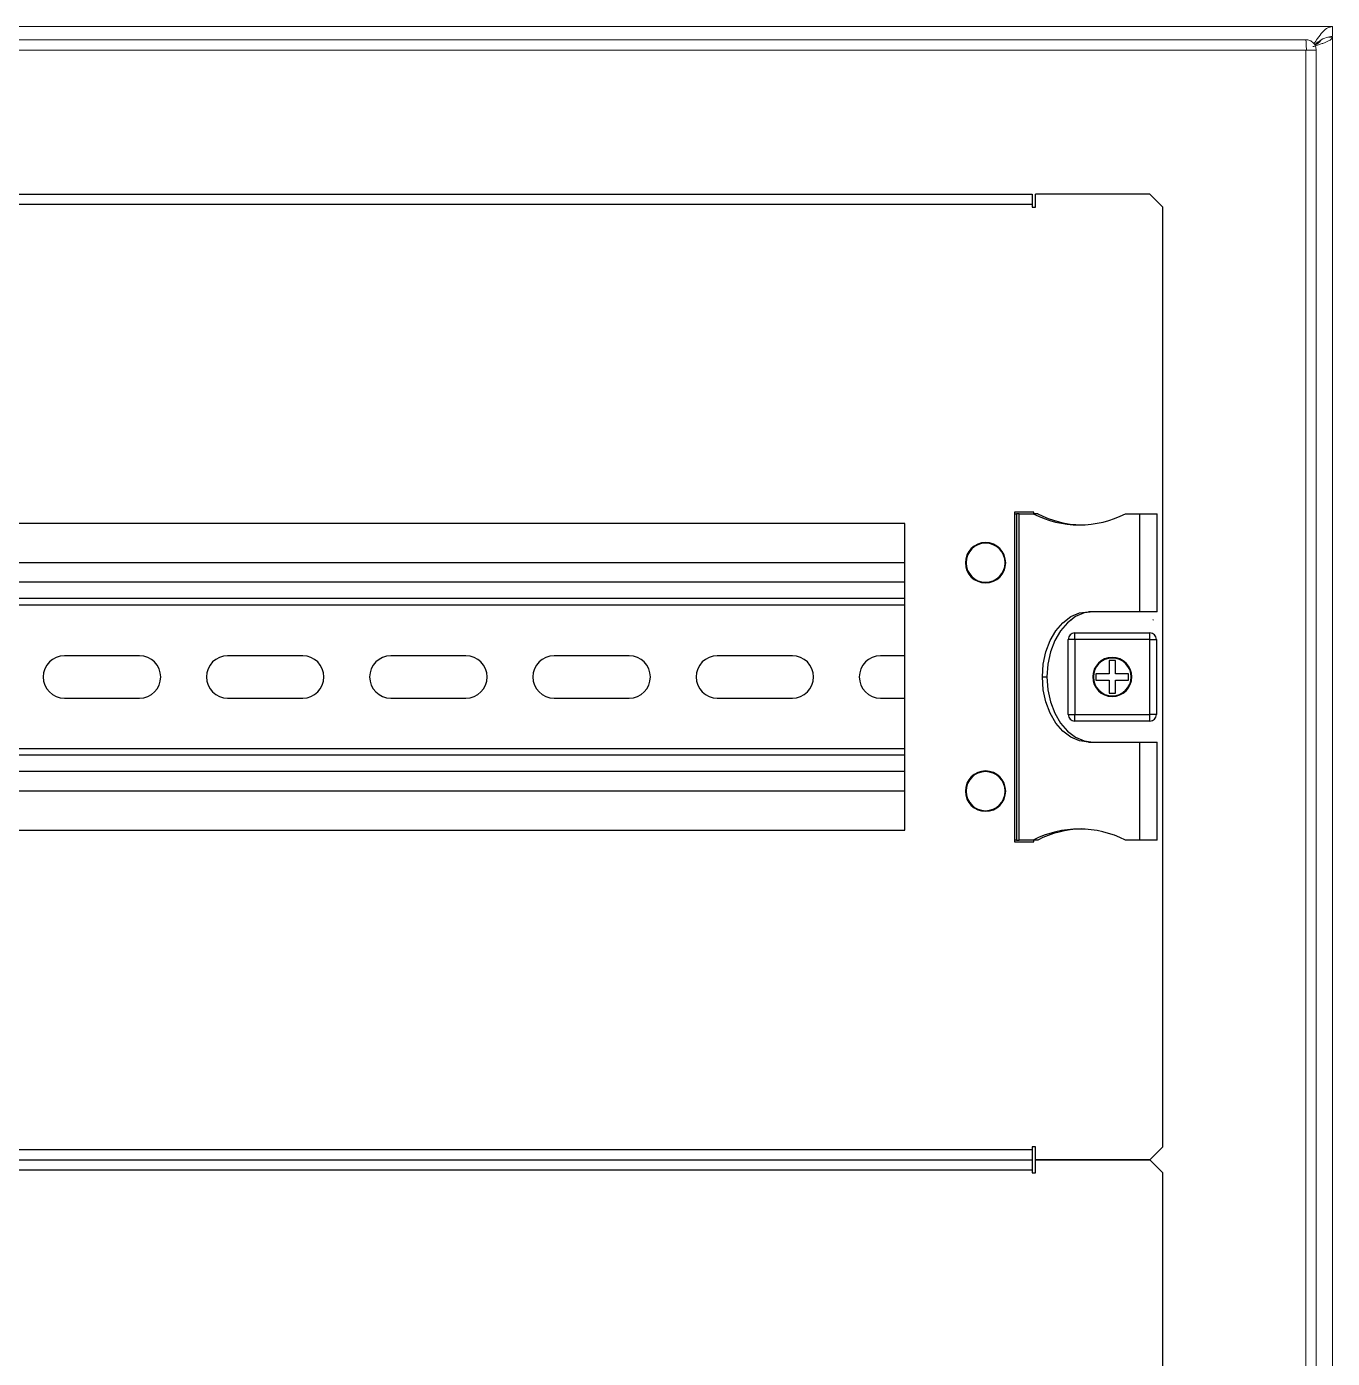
# Model space of a CAD drawing. Header units: millimetres. Extents: x -559267 to 5835, y 0 to 209897.
# Drawn here: x 1691.5 to 1891.5, y 3488.2 to 3692.2 of the extents above; entities that cross this region are included whole.
import ezdxf

# ---------------------------------------------------------------- set-up
doc = ezdxf.new("R2010")
doc.units = ezdxf.units.MM

# ---------------------------------------------------------------- blocks, each defined once
blk = doc.blocks.new('A$C33a7f11e')
at = {"color": 7, "linetype": 'Continuous', "lineweight": 25}
for p, q in [((2, 148), (0, 146)), ((19.5, 148), (2, 148)), ((19.5, 148), (19.5, 146)), ((20, 146.4), (20, 148)), ((20, 148), (330, 148)), ((330, 148), (330, 146.4)), ((330.5, 146), (330.5, 148)), ((348, 148), (330.5, 148)), ((350, 146), (348, 148)), ((0, 146), (0, 2)), ((19.5, 146), (20, 146)), ((20, 146), (20, 146.4)), ((330, 146.4), (20, 146.4)), ((330, 146.4), (330, 146)), ((330, 146), (330.5, 146)), ((350, 2), (350, 146)), ((0.87, 99), (0.87, 84)), ((0.87, 99), (3.6, 99)), ((3.6, 84), (3.6, 99)), ((3.6, 99), (5.73, 99)), ((19.16, 99), (19.87, 99)), ((19.75, 99.25), (19.75, 99)), ((22.75, 99.25), (19.75, 99.25)), ((19.87, 99), (21.99, 99)), ((21.99, 99), (21.99, 49)), ((22.41, 99), (21.99, 99)), ((22.41, 49), (22.41, 99)), ((22.41, 99), (22.75, 99)), ((22.75, 48.75), (22.75, 99.25)), ((327.25, 99.25), (327.25, 48.75)), ((330.25, 99.25), (327.25, 99.25)), ((327.25, 99), (327.59, 99)), ((327.59, 99), (327.59, 49)), ((328.01, 99), (327.59, 99)), ((328.01, 49), (328.01, 99)), ((328.01, 99), (330.13, 99)), ((330.84, 99), (330.13, 99)), ((330.25, 99), (330.25, 99.25)), ((344.27, 99), (346.4, 99)), ((346.4, 99), (349.13, 99)), ((346.4, 99), (346.4, 84)), ((349.13, 84), (349.13, 99)), ((39.5, 97.5), (39.5, 50.5)), ((310.5, 97.5), (39.5, 97.5)), ((310.5, 50.5), (310.5, 97.5)), ((24.17, 91.5), (24.07, 91.5)), ((30.16, 91.5), (30.25, 91.5)), ((310.5, 91.5), (39.5, 91.5)), ((319.84, 91.5), (319.75, 91.5)), ((325.83, 91.5), (325.93, 91.5)), ((310.5, 86), (39.5, 86)), ((3.6, 84), (0.87, 84)), ((11.38, 84), (3.6, 84)), ((346.4, 84), (338.62, 84)), ((349.13, 84), (346.4, 84)), ((1.5, 82.73), (1.46, 82.71)), ((1.5, 82.76), (1.5, 82.73)), ((1.54, 82.71), (1.5, 82.73)), ((13.96, 82.71), (14, 82.73)), ((14, 82.76), (14, 82.73)), ((14, 82.73), (14.04, 82.71)), ((336, 82.73), (335.96, 82.71)), ((336, 82.76), (336, 82.73)), ((336.04, 82.71), (336, 82.73)), ((348.46, 82.71), (348.5, 82.73)), ((348.5, 82.76), (348.5, 82.73)), ((348.5, 82.73), (348.54, 82.71)), ((1, 68.25), (1, 79.75)), ((2, 79.75), (1, 79.75)), ((2, 79.75), (2, 80.75)), ((2, 80.75), (13.5, 80.75)), ((2, 79.75), (2, 68.25)), ((13.5, 79.75), (2, 79.75)), ((13.5, 79.75), (13.5, 80.75)), ((13.5, 79.75), (14.5, 79.75)), ((13.5, 68.25), (13.5, 79.75)), ((14.5, 79.75), (14.5, 68.25)), ((336.5, 79.75), (335.5, 79.75)), ((335.5, 68.25), (335.5, 79.75)), ((336.5, 79.75), (336.5, 80.75)), ((336.5, 80.75), (348, 80.75)), ((336.5, 79.75), (336.5, 68.25)), ((348, 79.75), (336.5, 79.75)), ((348, 79.75), (348, 80.75)), ((348, 68.25), (348, 79.75)), ((348, 79.75), (349, 79.75)), ((349, 79.75), (349, 68.25)), ((8.25, 76.5), (7.25, 76.5)), ((7.25, 76.5), (7.25, 74.5)), ((8.25, 74.5), (8.25, 76.5)), ((43.25, 77.25), (39.5, 77.25)), ((68.25, 77.25), (56.75, 77.25)), ((93.25, 77.25), (81.75, 77.25)), ((118.25, 77.25), (106.75, 77.25)), ((143.25, 77.25), (131.75, 77.25)), ((168.25, 77.25), (156.75, 77.25)), ((193.25, 77.25), (181.75, 77.25)), ((218.25, 77.25), (206.75, 77.25)), ((243.25, 77.25), (231.75, 77.25)), ((268.25, 77.25), (256.75, 77.25)), ((293.25, 77.25), (281.75, 77.25)), ((310.5, 77.25), (306.75, 77.25)), ((342.75, 76.5), (341.75, 76.5)), ((341.75, 76.5), (341.75, 74.5)), ((342.75, 74.5), (342.75, 76.5)), ((7.25, 74.5), (5.25, 74.5)), ((5.25, 74.5), (5.25, 73.5)), ((5.25, 73.5), (7.25, 73.5)), ((7.25, 73.5), (7.25, 71.5)), ((10.25, 74.5), (8.25, 74.5)), ((8.25, 71.5), (8.25, 73.5)), ((8.25, 73.5), (10.25, 73.5)), ((10.25, 73.5), (10.25, 74.5)), ((18.45, 74), (17.75, 74)), ((331.55, 74), (332.25, 74)), ((341.75, 74.5), (339.75, 74.5)), ((339.75, 74.5), (339.75, 73.5)), ((339.75, 73.5), (341.75, 73.5)), ((341.75, 73.5), (341.75, 71.5)), ((344.75, 74.5), (342.75, 74.5)), ((342.75, 71.5), (342.75, 73.5)), ((342.75, 73.5), (344.75, 73.5)), ((344.75, 73.5), (344.75, 74.5)), ((7.25, 71.5), (8.25, 71.5)), ((341.75, 71.5), (342.75, 71.5)), ((39.5, 70.75), (43.25, 70.75)), ((56.75, 70.75), (68.25, 70.75)), ((81.75, 70.75), (93.25, 70.75)), ((106.75, 70.75), (118.25, 70.75)), ((131.75, 70.75), (143.25, 70.75)), ((156.75, 70.75), (168.25, 70.75)), ((181.75, 70.75), (193.25, 70.75)), ((206.75, 70.75), (218.25, 70.75)), ((231.75, 70.75), (243.25, 70.75)), ((256.75, 70.75), (268.25, 70.75)), ((281.75, 70.75), (293.25, 70.75)), ((306.75, 70.75), (310.5, 70.75)), ((1, 68.25), (2, 68.25)), ((2, 67.25), (2, 68.25)), ((2, 68.25), (13.5, 68.25)), ((13.5, 67.25), (13.5, 68.25)), ((14.5, 68.25), (13.5, 68.25)), ((335.5, 68.25), (336.5, 68.25)), ((336.5, 67.25), (336.5, 68.25)), ((336.5, 68.25), (348, 68.25)), ((348, 67.25), (348, 68.25)), ((349, 68.25), (348, 68.25)), ((13.5, 67.25), (2, 67.25)), ((348, 67.25), (336.5, 67.25)), ((0.87, 64), (0.87, 49)), ((0.87, 64), (3.6, 64)), ((3.6, 49), (3.6, 64)), ((3.6, 64), (11.38, 64)), ((338.62, 64), (346.4, 64)), ((346.4, 64), (349.13, 64)), ((346.4, 64), (346.4, 49)), ((349.13, 49), (349.13, 64)), ((310.5, 62), (39.5, 62)), ((24.17, 56.5), (24.07, 56.5)), ((30.16, 56.5), (30.25, 56.5)), ((310.5, 56.5), (39.5, 56.5)), ((319.84, 56.5), (319.75, 56.5)), ((325.83, 56.5), (325.93, 56.5)), ((3.6, 49), (0.87, 49)), ((5.73, 49), (3.6, 49)), ((19.16, 49), (19.87, 49)), ((19.75, 49), (19.75, 48.75)), ((21.99, 49), (19.87, 49)), ((21.99, 49), (22.41, 49)), ((22.75, 49), (22.41, 49)), ((39.5, 50.5), (310.5, 50.5)), ((327.59, 49), (327.25, 49)), ((327.59, 49), (328.01, 49)), ((330.13, 49), (328.01, 49)), ((330.84, 49), (330.13, 49)), ((330.25, 48.75), (330.25, 49)), ((346.4, 49), (344.27, 49)), ((349.13, 49), (346.4, 49)), ((19.75, 48.75), (22.75, 48.75)), ((327.25, 48.75), (330.25, 48.75)), ((0, 2), (2, 0)), ((2, 0), (19.5, 0)), ((20, 2), (19.5, 2)), ((19.5, 2), (19.5, 0)), ((20, 1.6), (20, 2)), ((20, 0), (20, 1.6)), ((20, 1.6), (330, 1.6)), ((20, 0), (330, 0)), ((330.5, 2), (330, 2)), ((330, 2), (330, 1.6)), ((330, 1.6), (330, 0)), ((330.5, 0), (330.5, 2)), ((330.5, 0), (348, 0)), ((348, 0), (350, 2))]:
    blk.add_line(p, q, dxfattribs=at)
at = {"color": 8, "linetype": 'Continuous', "lineweight": 25}
for p, q in [((310.5, 88.5), (39.5, 88.5)), ((310.5, 85), (39.5, 85)), ((310.5, 63), (39.5, 63)), ((310.5, 59.5), (39.5, 59.5))]:
    blk.add_line(p, q, dxfattribs=at)
at = {"color": 7, "linetype": 'Continuous', "lineweight": 25, "flags": 128}
for points in [[(17.75, 74), (17.61, 75.95), (17.21, 77.83), (16.55, 79.56), (15.67, 81.07), (14.6, 82.31), (13.38, 83.24), (12.05, 83.81), (10.67, 84)], [(11.38, 84), (12.76, 83.81), (14.09, 83.24), (15.31, 82.31), (16.38, 81.07), (17.26, 79.56), (17.91, 77.83), (18.32, 75.95), (18.45, 74)], [(331.55, 74), (331.68, 75.95), (332.09, 77.83), (332.74, 79.56), (333.62, 81.07), (334.69, 82.31), (335.91, 83.24), (337.24, 83.81), (338.62, 84)], [(339.33, 84), (337.95, 83.81), (336.62, 83.24), (335.4, 82.31), (334.33, 81.07), (333.45, 79.56), (332.79, 77.83), (332.39, 75.95), (332.25, 74)], [(10.67, 64), (12.05, 64.19), (13.38, 64.76), (14.6, 65.69), (15.67, 66.93), (16.55, 68.44), (17.21, 70.17), (17.61, 72.05), (17.75, 74)], [(18.45, 74), (18.32, 72.05), (17.91, 70.17), (17.26, 68.44), (16.38, 66.93), (15.31, 65.69), (14.09, 64.76), (12.76, 64.19), (11.38, 64)], [(338.62, 64), (337.24, 64.19), (335.91, 64.76), (334.69, 65.69), (333.62, 66.93), (332.74, 68.44), (332.09, 70.17), (331.68, 72.05), (331.55, 74)], [(332.25, 74), (332.39, 72.05), (332.79, 70.17), (333.45, 68.44), (334.33, 66.93), (335.4, 65.69), (336.62, 64.76), (337.95, 64.19), (339.33, 64)]]:
    blk.add_lwpolyline(points, dxfattribs=at)
at = {"color": 7, "linetype": 'Continuous', "lineweight": 25}
for centre, radius, start, end in [((12.8, 112.79), 15.49, 242.8446, 297.1554), ((12, 113.08), 15.8, 271.6184, 296.9703), ((337.28, 113.05), 15.76, 243.0162, 269.7063), ((338, 113.08), 15.8, 243.0298, 268.3816), ((337.12, 113.05), 15.76, 270.2937, 296.9839), ((27.16, 91.5), 3.09, 0, 180), ((27.16, 91.5), 2.99, 0, 180), ((322.84, 91.5), 3.09, 0, 180), ((322.84, 91.5), 2.99, 0, 180), ((27.16, 91.5), 3.09, 180, 0), ((27.16, 91.5), 2.99, 180, 0), ((322.84, 91.5), 3.09, 180, 0), ((322.84, 91.5), 2.99, 180, 0), ((2, 79.75), 1, 90, 180), ((13.5, 79.75), 1, 0, 90), ((336.5, 79.75), 1, 90, 180), ((348, 79.75), 1, 0, 90), ((7.75, 74), 3, 0, 180), ((7.75, 74), 2.9, 0, 180), ((43.25, 74), 3.25, 0, 90), ((56.75, 74), 3.25, 90, 270), ((68.25, 74), 3.25, 0, 90), ((81.75, 74), 3.25, 90, 270), ((93.25, 74), 3.25, 0, 90), ((106.75, 74), 3.25, 90, 270), ((118.25, 74), 3.25, 0, 90), ((131.75, 74), 3.25, 90, 270), ((143.25, 74), 3.25, 0, 90), ((156.75, 74), 3.25, 90, 270), ((168.25, 74), 3.25, 0, 90), ((181.75, 74), 3.25, 90, 270), ((193.25, 74), 3.25, 0, 90), ((206.75, 74), 3.25, 90, 270), ((218.25, 74), 3.25, 0, 90), ((231.75, 74), 3.25, 90, 270), ((243.25, 74), 3.25, 0, 90), ((256.75, 74), 3.25, 90, 270), ((268.25, 74), 3.25, 0, 90), ((281.75, 74), 3.25, 90, 270), ((293.25, 74), 3.25, 0, 90), ((306.75, 74), 3.25, 90, 270), ((342.25, 74), 3, 0, 180), ((342.25, 74), 2.9, 0, 180), ((7.75, 74), 3, 180, 0), ((7.75, 74), 2.9, 180, 0), ((43.25, 74), 3.25, 270, 0), ((68.25, 74), 3.25, 270, 0), ((93.25, 74), 3.25, 270, 0), ((118.25, 74), 3.25, 270, 0), ((143.25, 74), 3.25, 270, 0), ((168.25, 74), 3.25, 270, 0), ((193.25, 74), 3.25, 270, 0), ((218.25, 74), 3.25, 270, 0), ((243.25, 74), 3.25, 270, 0), ((268.25, 74), 3.25, 270, 0), ((293.25, 74), 3.25, 270, 0), ((342.25, 74), 3, 180, 0), ((342.25, 74), 2.9, 180, 0), ((2, 68.25), 1, 180, 270), ((13.5, 68.25), 1, 270, 0), ((336.5, 68.25), 1, 180, 270), ((348, 68.25), 1, 270, 0), ((27.16, 56.5), 3.09, 0, 180), ((27.16, 56.5), 2.99, 0, 180), ((322.84, 56.5), 3.09, 0, 180), ((322.84, 56.5), 2.99, 0, 180), ((27.16, 56.5), 3.09, 180, 0), ((27.16, 56.5), 2.99, 180, 0), ((322.84, 56.5), 3.09, 180, 0), ((322.84, 56.5), 2.99, 180, 0), ((12.88, 34.95), 15.76, 90.2938, 116.9834), ((12, 34.92), 15.8, 63.0301, 88.3813), ((12.72, 34.95), 15.76, 63.0166, 89.7062), ((337.2, 35.21), 15.49, 62.8448, 117.1552), ((338, 34.92), 15.8, 91.6187, 116.9699)]:
    blk.add_arc(centre, radius, start, end, dxfattribs=at)
blk = doc.blocks.new('*U216')
blk.add_blockref('A$C33a7f11e', (-12, 536.23))

msp = doc.modelspace()

# ---------------------------------------------------------------- linework, layer by layer
at = {"color": 7, "linetype": 'Continuous', "lineweight": 15}
for p, q in [((1891.48, 3692.25), (1491.48, 3692.25)), ((1891.48, 3692.25), (1891.48, 3690.75)), ((1887.41, 3690.25), (1493.61, 3690.25)), ((1890.9, 3690.65), (1891.48, 3690.65)), ((1891.48, 3193.85), (1891.48, 3690.65)), ((1493.61, 3688.65), (1887.41, 3688.65)), ((1887.51, 3688.65), (1887.41, 3688.65)), ((1887.41, 3688.65), (1887.41, 3194.85)), ((1889.01, 3194.85), (1889.01, 3688.65))]:
    msp.add_line(p, q, dxfattribs=at)
for points, knots in [([(1888.65, 3689.61), (1888.84, 3689.89), (1889.28, 3690.57), (1889.99, 3691.47), (1890.75, 3692.13), (1891.25, 3692.21), (1891.48, 3692.25)], [0, 0, 0, 0, 0.192348, 0.471088, 0.749832, 1, 1, 1, 1]), ([(1887.51, 3688.65), (1887.5, 3688.86), (1887.49, 3689.28), (1887.46, 3689.81), (1887.44, 3690.18), (1887.42, 3690.23), (1887.41, 3690.25)], [0, 0, 0, 0, 0.249999, 0.499999, 0.750002, 1, 1, 1, 1]), ([(1887.41, 3690.25), (1887.62, 3690.23), (1888.04, 3690.18), (1888.57, 3689.81), (1888.94, 3689.28), (1888.99, 3688.86), (1889.01, 3688.65)], [0, 0, 0, 0, 0.250003, 0.5, 0.750002, 1, 1, 1, 1]), ([(1891.48, 3690.65), (1891.48, 3690.59), (1891.46, 3690.53), (1891.39, 3690.4), (1891.33, 3690.34), (1891.18, 3690.22), (1891.09, 3690.16), (1890.87, 3690.04), (1890.74, 3689.98), (1890.46, 3689.85), (1890.31, 3689.79), (1889.99, 3689.67), (1889.81, 3689.61), (1889.45, 3689.49), (1889.26, 3689.43), (1888.88, 3689.3), (1888.68, 3689.24), (1888.48, 3689.18)], [0, 0, 0, 0, 0.125, 0.125, 0.25, 0.25, 0.375, 0.375, 0.5, 0.5, 0.625, 0.625, 0.75, 0.75, 0.875, 0.875, 1, 1, 1, 1]), ([(1888.74, 3689.49), (1888.99, 3689.68), (1889.61, 3690.15), (1890.52, 3690.65), (1891.18, 3690.72), (1891.48, 3690.75)], [0, 0, 0, 0, 0.2760815, 0.6729131, 1, 1, 1, 1]), ([(1889.74, 3690.14), (1889.66, 3690.05), (1889.48, 3689.83), (1889.12, 3689.58), (1888.87, 3689.42), (1888.81, 3689.39)], [0, 0, 0, 0, 0.353523, 0.850521, 1, 1, 1, 1]), ([(1889.01, 3688.65), (1888.99, 3688.65), (1888.94, 3688.65), (1888.6, 3688.65), (1888.11, 3688.65), (1887.71, 3688.65), (1887.51, 3688.65)], [0, 0, 0, 0, 0.2499973, 0.5000001, 0.7499985, 1, 1, 1, 1])]:
    msp.add_open_spline(points, degree=3, knots=knots, dxfattribs=at)

# ---------------------------------------------------------------- block references
for p in [(1527.52, 2982.37), (1527.52, 2834.37)]:
    msp.add_blockref('*U216', p)

doc.saveas('drawing.dxf')
